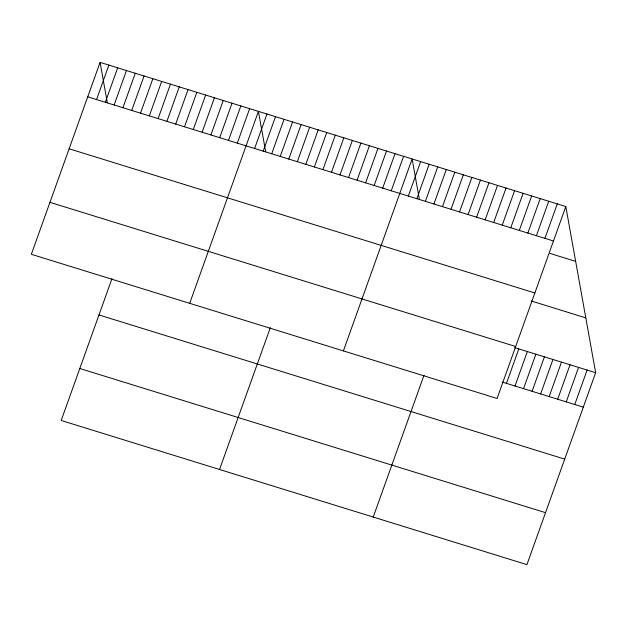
<?xml version="1.0" encoding="UTF-8"?>
<svg xmlns="http://www.w3.org/2000/svg" width="627" height="627" viewBox="0 0 627 627"><rect width="100%" height="100%" fill="white"/><g stroke="black" fill="none" stroke-linecap="round" stroke-linejoin="round"><path stroke-width="0.94" d="M100.077 62.363L31.35 254.303L497.086 398.474L565.805 206.534L100.077 62.363L107.335 102.765M96.534 99.552L108.871 65.09M105.328 102.272L117.672 67.81M114.13 104.991L126.466 70.537M122.923 107.719L135.26 73.257M131.725 110.438L144.061 75.985M140.519 113.166L152.855 78.704M149.32 115.885L161.656 81.432M158.114 118.613L170.45 84.151M166.907 121.332L179.251 86.871M111.967 278.654L61.195 420.466L526.923 564.637L595.65 372.697L565.805 206.534M175.709 124.06L188.045 89.598M184.503 126.779L196.847 92.318M193.304 129.507L205.64 95.045M202.098 132.226L214.434 97.765M210.899 134.954L223.236 100.492M219.693 137.674L232.029 103.212M228.494 140.393L240.831 105.939M237.288 143.121L249.624 108.659M189.699 303.327L258.426 111.387L265.683 151.789M254.625 148.489L266.961 114.028M263.16 151.131L275.504 116.669M271.703 153.772L284.039 119.31M280.238 156.413L292.574 121.959M288.781 159.062L301.117 124.601M297.316 161.703L309.652 127.242M305.851 164.345L318.195 129.883M314.393 166.986L326.73 132.532M322.929 169.635L335.273 135.173M219.544 469.482L270.315 327.678M331.471 172.276L343.808 137.815M340.006 174.917L352.343 140.456M348.549 177.559L360.886 143.105M357.084 180.2L369.421 145.746M365.619 182.849L377.963 148.387M374.162 185.49L386.498 151.029M382.697 188.131L395.041 153.67M391.24 190.773L403.576 156.319M343.392 350.901L412.111 158.96L419.369 199.362M408.318 196.063L420.654 161.601M416.853 198.704L429.189 164.243M425.388 201.345L437.732 166.892M433.931 203.994L446.267 169.533M442.466 206.636L454.81 172.174M451.009 209.277L463.345 174.815M459.544 211.918L471.88 177.465M468.087 214.567L480.423 180.106M476.622 217.208L488.958 182.747M373.237 517.056L424.009 375.252M485.165 219.85L497.501 185.388M493.7 222.491L506.036 188.037M502.235 225.14L514.579 190.679M510.778 227.781L523.114 193.32M519.313 230.422L531.657 195.961M527.856 233.064L540.192 198.61M536.391 235.713L548.727 201.251M544.934 238.354L557.27 203.893M506.467 383.363L518.803 348.91M515.002 386.013L527.346 351.551M523.545 388.654L535.881 354.192M532.08 391.295L544.416 356.834M540.623 393.936L552.959 359.483M549.158 396.585L561.494 362.124M557.693 399.227L570.037 364.765M566.236 401.868L578.572 367.406M574.771 404.509L587.115 370.055M87.733 96.824L553.469 240.995M550.044 253.441L575.657 261.365M69.127 148.795L534.862 292.966M531.155 300.944L585.798 317.865M49.956 202.333L515.692 346.504M514.532 347.585L595.65 372.697M502.196 382.047L583.314 407.15M98.972 314.95L564.708 459.121M79.801 368.496L545.529 512.667"/></g></svg>
